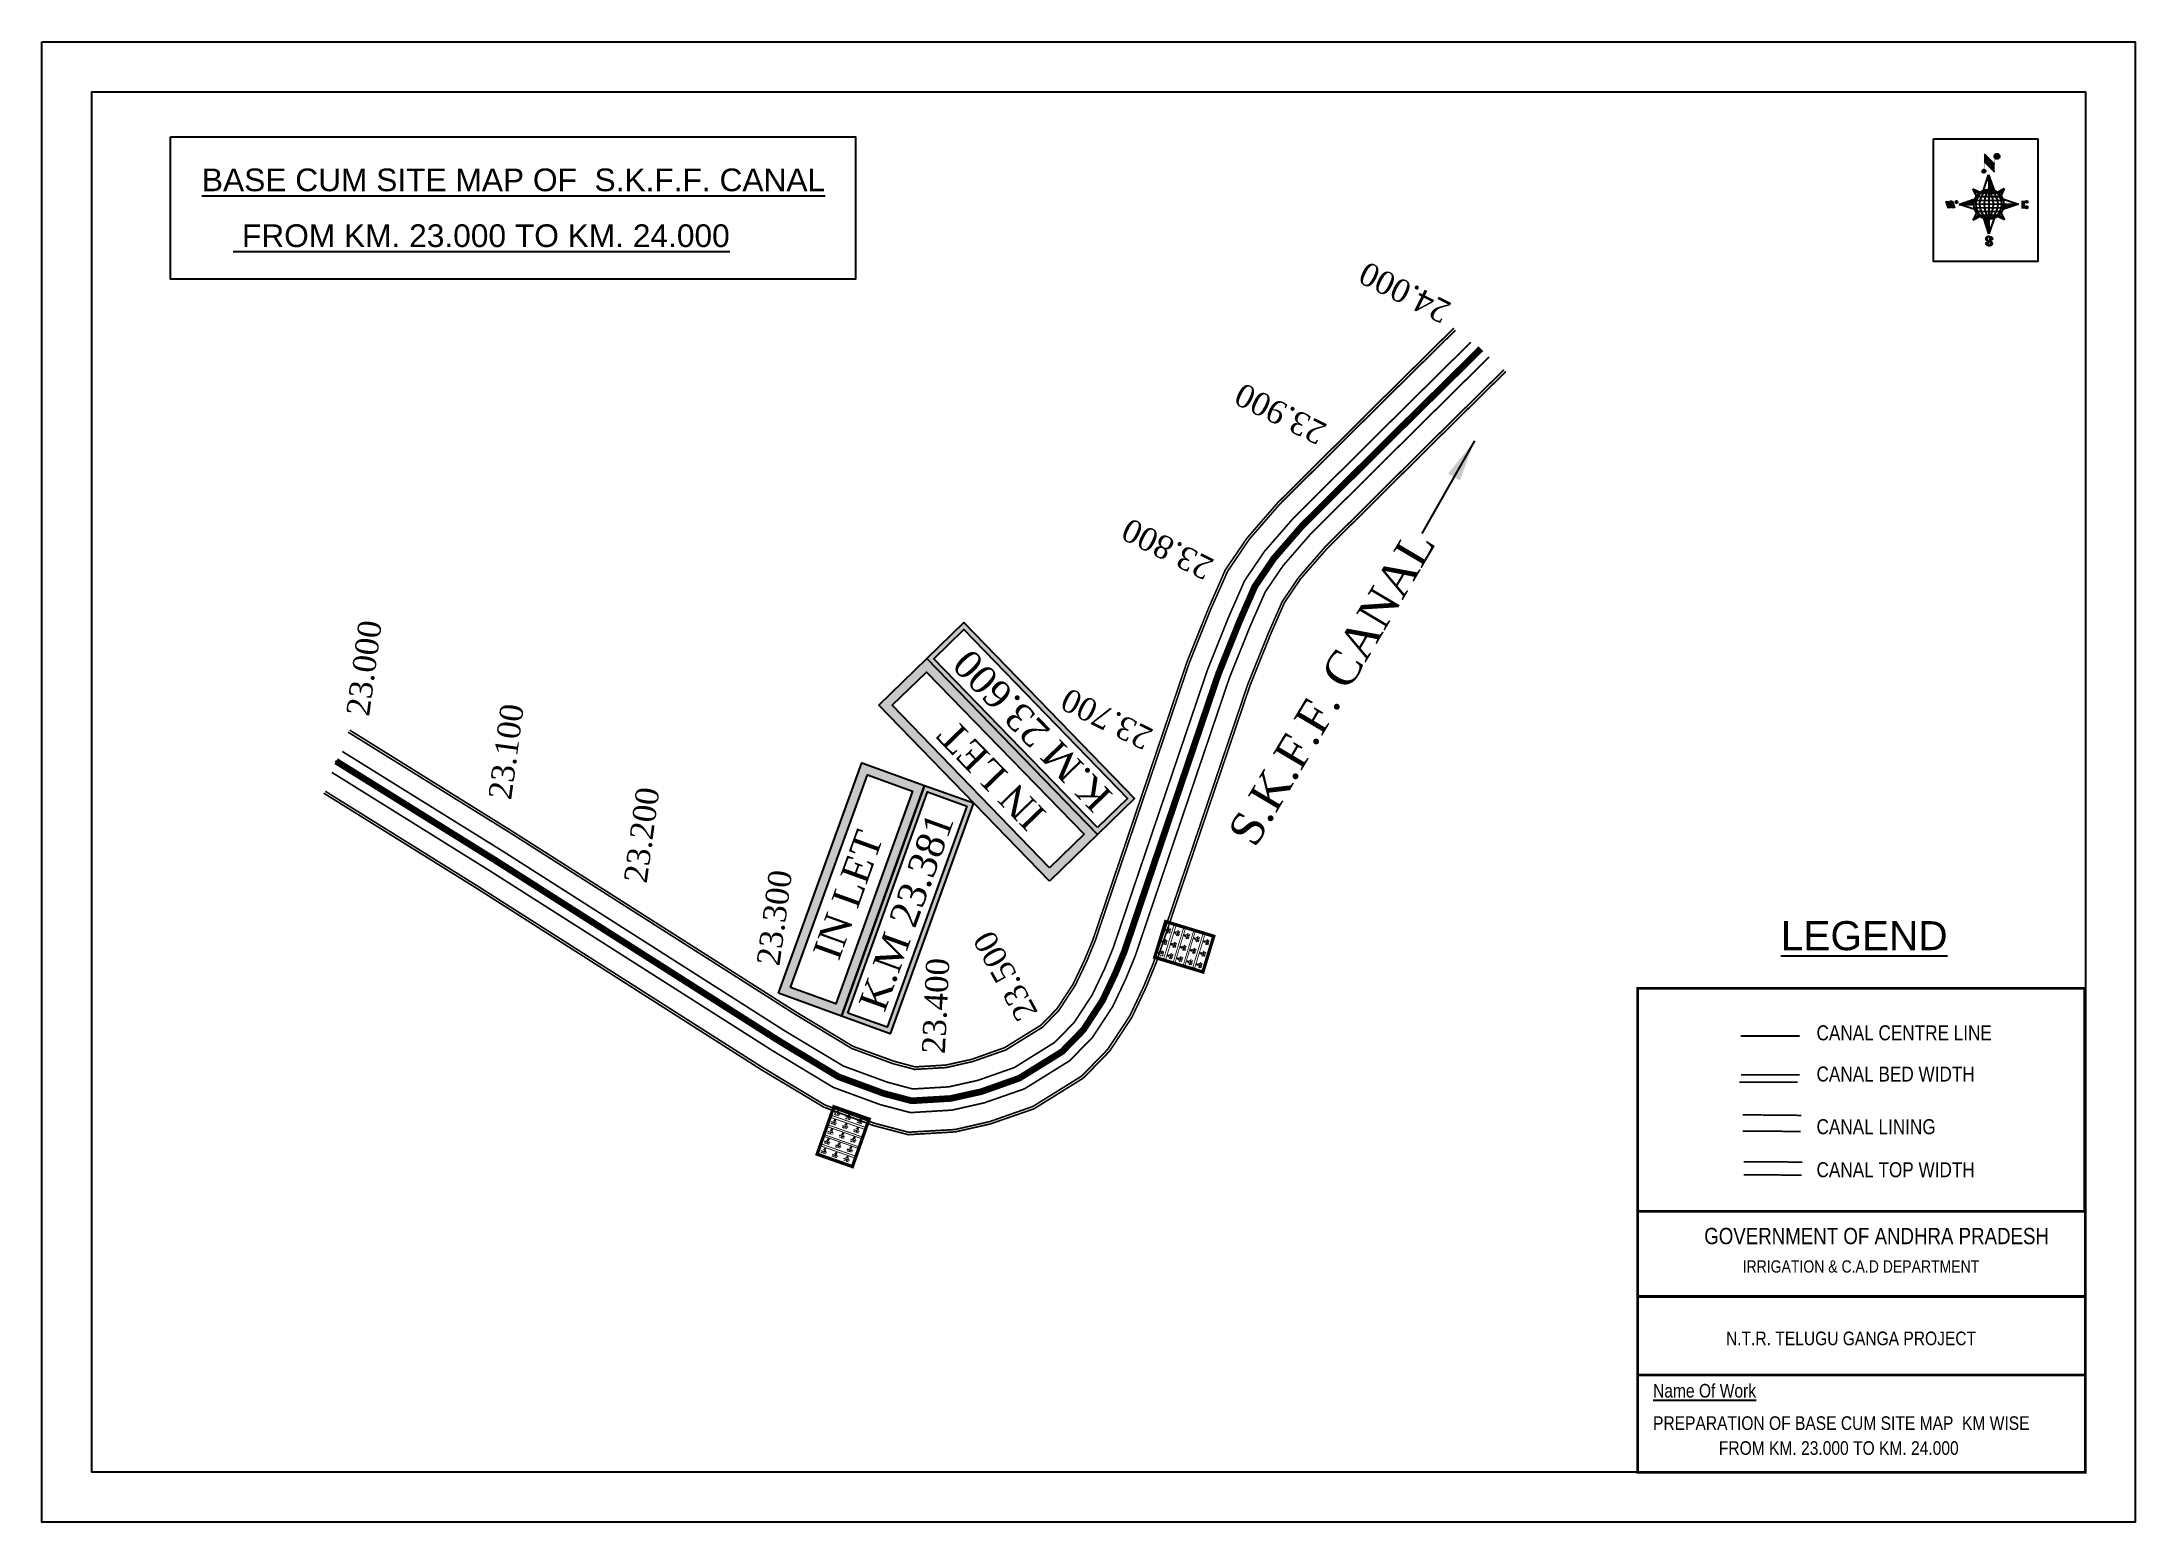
# Model space of a CAD drawing. Header units: inches. Extents: x 14 to 1274, y 10 to 901.
import ezdxf
from ezdxf.enums import TextEntityAlignment as Align

# ---------------------------------------------------------------- set-up
doc = ezdxf.new("R2010")
doc.units = ezdxf.units.IN
doc.header["$MEASUREMENT"] = 0
for name, color, linetype in [('AQUADUCT', 1, 'Continuous'), ('bed with', 5, 'Continuous'), ('BLOCK', 7, 'Continuous'), ('bord', 1, 'Continuous'), ('C LINE COO', 6, 'Continuous'), ('cahnige', 7, 'Continuous'), ('FRAME 025', 7, 'Continuous'), ('lining', 4, 'Continuous'), ('TABLE', 7, 'Continuous'), ('TEXT', 7, 'Continuous'), ('TITLEBLOCK', 7, 'Continuous'), ('top of bund', 1, 'Continuous'), ('V', 6, 'Continuous'), ('ZSTU', 7, 'Continuous')]:
    doc.layers.add(name, color=color, linetype=linetype)
doc.styles.add('5mm', font='times.ttf', dxfattribs={"height": 3})
doc.styles.add('A', font='arial.ttf')
doc.styles.add('ARIALN', font='ARIALN.TTF')
doc.styles.get("Standard").update_dxf_attribs({"font": 'arial.ttf'})
doc.dimstyles.get("Standard").update_dxf_attribs({"dimtxt": 0.18, "dimasz": 0.18, "dimexe": 0.18, "dimexo": 0.0625, "dimgap": 0.09, "dimtad": 0, "dimtih": 1, "dimtoh": 1, "dimdec": 4, "dimzin": 0, "dimdsep": 46, "dimtxsty": 'Standard', "dimcen": 0.09, "dimadec": 0, "dimazin": 0, "dimtfac": 1, "dimtdec": 4, "dimtofl": 0, "dimtmove": 0, "dimatfit": 3, "dimfxl": 1, "dimtolj": 1, "dimtzin": 0, "dimarcsym": 0})
pattern_1 = [(267.297113149, (-8720374.938, 50637915.138), (10.5367255337, -0.497431438), [])]
pattern_2 = [(357.297113149, (-8720374.938, 50637915.138), (0.497431438, 10.5367255337), [])]

# ---------------------------------------------------------------- blocks, each defined once
blk = doc.blocks.new('IN')
at = {"layer": 'ZSTU'}
for points in [[(319839.5, 1602417.4), (319839.6, 1602417.3), (319839.5, 1602417.1), (319839.3, 1602417.3)], [(319839.5, 1602411.6), (319839.6, 1602411.5), (319839.5, 1602411.3), (319839.3, 1602411.5)], [(319839.5, 1602405.5), (319839.6, 1602405.4), (319839.5, 1602405.2), (319839.3, 1602405.4)], [(319846.6, 1602417.4), (319846.8, 1602417.3), (319846.6, 1602417.1), (319846.4, 1602417.3)], [(319846.6, 1602411.6), (319846.8, 1602411.5), (319846.6, 1602411.3), (319846.4, 1602411.5)], [(319846.6, 1602405.5), (319846.8, 1602405.4), (319846.6, 1602405.2), (319846.4, 1602405.4)], [(319853.9, 1602417.4), (319854.1, 1602417.3), (319853.9, 1602417.1), (319853.7, 1602417.3)], [(319853.9, 1602411.6), (319854.1, 1602411.5), (319853.9, 1602411.3), (319853.7, 1602411.5)], [(319853.9, 1602405.5), (319854.1, 1602405.4), (319853.9, 1602405.2), (319853.7, 1602405.4)], [(319839.5, 1602399.3), (319839.6, 1602399.1), (319839.5, 1602398.9), (319839.3, 1602399.1)], [(319839.5, 1602393.2), (319839.6, 1602393), (319839.5, 1602392.8), (319839.3, 1602393)], [(319846.6, 1602399.3), (319846.8, 1602399.1), (319846.6, 1602398.9), (319846.4, 1602399.1)], [(319846.6, 1602393.2), (319846.8, 1602393), (319846.6, 1602392.8), (319846.4, 1602393)], [(319853.9, 1602399.3), (319854.1, 1602399.1), (319853.9, 1602398.9), (319853.7, 1602399.1)], [(319853.9, 1602393.2), (319854.1, 1602393), (319853.9, 1602392.8), (319853.7, 1602393)]]:
    blk.add_hatch(color=4, dxfattribs=at).paths.add_polyline_path(points)
at = {"layer": 'ZSTU', "color": 9, "const_width": 2}
blk.add_lwpolyline([(319836.1, 1602418.7), (319858.6, 1602418.7), (319858.6, 1602388.4), (319836.1, 1602388.4)], close=True, dxfattribs=at)
at = {"layer": 'ZSTU', "color": 8, "const_width": 0.5}
for points in [[(319836.1, 1602413.3), (319858.6, 1602413.3)], [(319836.1, 1602412), (319858.6, 1602412)], [(319836.1, 1602407.2), (319858.6, 1602407.2)], [(319836.1, 1602406.1), (319858.6, 1602406.1)], [(319836.1, 1602400.9), (319858.6, 1602400.9)], [(319836.1, 1602399.9), (319858.6, 1602399.9)], [(319836.1, 1602395), (319858.6, 1602395)], [(319836.1, 1602393.8), (319858.6, 1602393.8)]]:
    blk.add_lwpolyline(points, dxfattribs=at)
at = {"layer": 'ZSTU', "color": 4, "const_width": 0.5}
for points in [[(319839.5, 1602417.1), (319838.5, 1602416.1)], [(319839.5, 1602411.3), (319838.5, 1602410.3)], [(319839.5, 1602405.2), (319838.5, 1602404.2)], [(319839.5, 1602417.1), (319840.5, 1602416.1)], [(319839.5, 1602414.2), (319839.5, 1602416.7)], [(319839.5, 1602411.3), (319840.5, 1602410.3)], [(319839.5, 1602408.4), (319839.5, 1602410.9)], [(319839.5, 1602405.2), (319840.5, 1602404.2)], [(319839.5, 1602402.3), (319839.5, 1602404.9)], [(319846.6, 1602417.1), (319845.6, 1602416.1)], [(319846.6, 1602411.3), (319845.6, 1602410.3)], [(319846.6, 1602405.2), (319845.6, 1602404.2)], [(319846.6, 1602417.1), (319847.7, 1602416.1)], [(319846.6, 1602411.3), (319847.7, 1602410.3)], [(319846.6, 1602405.2), (319847.7, 1602404.2)], [(319846.6, 1602414.2), (319846.6, 1602416.7)], [(319846.6, 1602408.4), (319846.6, 1602410.9)], [(319846.6, 1602402.3), (319846.6, 1602404.9)], [(319853.9, 1602417.1), (319852.9, 1602416.1)], [(319853.9, 1602411.3), (319852.9, 1602410.3)], [(319853.9, 1602405.2), (319852.9, 1602404.2)], [(319853.9, 1602417.1), (319855, 1602416.1)], [(319853.9, 1602414.2), (319853.9, 1602416.7)], [(319853.9, 1602411.3), (319855, 1602410.3)], [(319853.9, 1602408.4), (319853.9, 1602410.9)], [(319853.9, 1602405.2), (319855, 1602404.2)], [(319853.9, 1602402.3), (319853.9, 1602404.9)], [(319839.5, 1602398.9), (319838.5, 1602397.9)], [(319839.5, 1602392.8), (319838.5, 1602391.9)], [(319839.5, 1602398.9), (319840.5, 1602397.9)], [(319839.5, 1602396.1), (319839.5, 1602398.6)], [(319839.5, 1602392.8), (319840.5, 1602391.8)], [(319839.5, 1602390), (319839.5, 1602392.5)], [(319846.6, 1602398.9), (319845.6, 1602397.9)], [(319846.6, 1602392.8), (319845.6, 1602391.9)], [(319846.6, 1602398.9), (319847.7, 1602397.9)], [(319846.6, 1602392.8), (319847.7, 1602391.8)], [(319846.6, 1602396.1), (319846.6, 1602398.6)], [(319846.6, 1602390), (319846.6, 1602392.5)], [(319853.9, 1602398.9), (319852.9, 1602397.9)], [(319853.9, 1602392.8), (319852.9, 1602391.9)], [(319853.9, 1602398.9), (319855, 1602397.9)], [(319853.9, 1602396.1), (319853.9, 1602398.6)], [(319853.9, 1602392.8), (319855, 1602391.8)], [(319853.9, 1602390), (319853.9, 1602392.5)]]:
    blk.add_lwpolyline(points, dxfattribs=at)
at = {"layer": 'ZSTU', "color": 4}
for points in [[(319838.2, 1602415.2), (319838.2, 1602415.8)], [(319838.2, 1602409.4), (319838.2, 1602410)], [(319838.5, 1602414.2), (319838.5, 1602414.8)], [(319838.5, 1602408.4), (319838.5, 1602409)], [(319838.7, 1602409.4), (319838.7, 1602410)], [(319839.5, 1602417.4), (319839.6, 1602417.3), (319839.5, 1602417.1), (319839.3, 1602417.3), (319839.5, 1602417.4)], [(319839.5, 1602411.6), (319839.6, 1602411.5), (319839.5, 1602411.3), (319839.3, 1602411.5), (319839.5, 1602411.6)], [(319839.5, 1602405.5), (319839.6, 1602405.4), (319839.5, 1602405.2), (319839.3, 1602405.4), (319839.5, 1602405.5)], [(319840, 1602415.2), (319840, 1602415.8)], [(319840, 1602409.4), (319840, 1602410)], [(319840.4, 1602414.3), (319840.4, 1602414.9)], [(319840.4, 1602408.5), (319840.4, 1602409.1)], [(319840.7, 1602415.3), (319840.7, 1602415.9)], [(319840.7, 1602409.5), (319840.7, 1602410.1)], [(319845.4, 1602415.2), (319845.4, 1602415.8)], [(319845.4, 1602409.4), (319845.4, 1602410)], [(319845.6, 1602414.2), (319845.6, 1602414.8)], [(319845.6, 1602408.4), (319845.6, 1602409)], [(319845.8, 1602415.2), (319845.8, 1602415.7)], [(319845.8, 1602409.4), (319845.8, 1602410)], [(319846.6, 1602417.4), (319846.8, 1602417.3), (319846.6, 1602417.1), (319846.4, 1602417.3), (319846.6, 1602417.4)], [(319846.6, 1602411.6), (319846.8, 1602411.5), (319846.6, 1602411.3), (319846.4, 1602411.5), (319846.6, 1602411.6)], [(319846.6, 1602405.5), (319846.8, 1602405.4), (319846.6, 1602405.2), (319846.4, 1602405.4), (319846.6, 1602405.5)], [(319847.1, 1602415.2), (319847.1, 1602415.8)], [(319847.1, 1602409.4), (319847.1, 1602410)], [(319847.5, 1602414.3), (319847.5, 1602414.9)], [(319847.5, 1602408.5), (319847.5, 1602409.1)], [(319847.8, 1602415.3), (319847.8, 1602415.9)], [(319847.8, 1602409.5), (319847.8, 1602410.1)], [(319852.6, 1602415.2), (319852.6, 1602415.8)], [(319852.6, 1602409.4), (319852.6, 1602410)], [(319852.9, 1602414.2), (319852.9, 1602414.8)], [(319852.9, 1602408.4), (319852.9, 1602409)], [(319853.1, 1602415.2), (319853.1, 1602415.7)], [(319853.1, 1602409.4), (319853.1, 1602410)], [(319853.9, 1602417.4), (319854.1, 1602417.3), (319853.9, 1602417.1), (319853.7, 1602417.3), (319853.9, 1602417.4)], [(319853.9, 1602411.6), (319854.1, 1602411.5), (319853.9, 1602411.3), (319853.7, 1602411.5), (319853.9, 1602411.6)], [(319853.9, 1602405.5), (319854.1, 1602405.4), (319853.9, 1602405.2), (319853.7, 1602405.4), (319853.9, 1602405.5)], [(319854.4, 1602415.2), (319854.4, 1602415.8)], [(319854.4, 1602409.4), (319854.4, 1602410)], [(319854.8, 1602414.3), (319854.8, 1602414.9)], [(319854.8, 1602408.5), (319854.8, 1602409.1)], [(319855.1, 1602415.3), (319855.1, 1602415.9)], [(319855.1, 1602409.5), (319855.1, 1602410.1)], [(319838.2, 1602403.3), (319838.2, 1602403.9)], [(319838.2, 1602397), (319838.2, 1602397.6)], [(319838.5, 1602402.3), (319838.5, 1602402.9)], [(319838.5, 1602396.1), (319838.5, 1602396.7)], [(319838.7, 1602403.3), (319838.7, 1602403.9)], [(319838.7, 1602397), (319838.7, 1602397.6)], [(319839.5, 1602399.3), (319839.6, 1602399.1), (319839.5, 1602398.9), (319839.3, 1602399.1), (319839.5, 1602399.3)], [(319839.5, 1602393.2), (319839.6, 1602393), (319839.5, 1602392.8), (319839.3, 1602393), (319839.5, 1602393.2)], [(319840, 1602403.3), (319840, 1602403.9)], [(319840, 1602397), (319840, 1602397.6)], [(319840.4, 1602402.4), (319840.4, 1602403)], [(319840.4, 1602396.2), (319840.4, 1602396.7)], [(319840.7, 1602403.4), (319840.7, 1602404)], [(319840.7, 1602397.1), (319840.7, 1602397.7)], [(319845.4, 1602403.3), (319845.4, 1602403.9)], [(319845.4, 1602397), (319845.4, 1602397.6)], [(319845.6, 1602402.3), (319845.6, 1602402.9)], [(319845.6, 1602396.1), (319845.6, 1602396.7)], [(319845.8, 1602403.3), (319845.8, 1602403.9)], [(319845.8, 1602397), (319845.8, 1602397.6)], [(319846.6, 1602399.3), (319846.8, 1602399.1), (319846.6, 1602398.9), (319846.4, 1602399.1), (319846.6, 1602399.3)], [(319846.6, 1602393.2), (319846.8, 1602393), (319846.6, 1602392.8), (319846.4, 1602393), (319846.6, 1602393.2)], [(319847.1, 1602403.3), (319847.1, 1602403.9)], [(319847.1, 1602397), (319847.1, 1602397.6)], [(319847.5, 1602402.4), (319847.5, 1602403)], [(319847.5, 1602396.2), (319847.5, 1602396.7)], [(319847.8, 1602403.4), (319847.8, 1602404)], [(319847.8, 1602397.1), (319847.8, 1602397.7)], [(319852.6, 1602403.3), (319852.6, 1602403.9)], [(319852.6, 1602397), (319852.6, 1602397.6)], [(319852.9, 1602402.3), (319852.9, 1602402.9)], [(319852.9, 1602396.1), (319852.9, 1602396.7)], [(319853.1, 1602403.3), (319853.1, 1602403.9)], [(319853.1, 1602397), (319853.1, 1602397.6)], [(319853.9, 1602399.3), (319854.1, 1602399.1), (319853.9, 1602398.9), (319853.7, 1602399.1), (319853.9, 1602399.3)], [(319853.9, 1602393.2), (319854.1, 1602393), (319853.9, 1602392.8), (319853.7, 1602393), (319853.9, 1602393.2)], [(319854.4, 1602403.3), (319854.4, 1602403.9)], [(319854.4, 1602397), (319854.4, 1602397.6)], [(319854.8, 1602402.4), (319854.8, 1602403)], [(319854.8, 1602396.2), (319854.8, 1602396.7)], [(319855.1, 1602403.4), (319855.1, 1602404)], [(319855.1, 1602397.1), (319855.1, 1602397.7)], [(319838.2, 1602391), (319838.2, 1602391.6)], [(319838.5, 1602390), (319838.5, 1602390.6)], [(319838.7, 1602390.9), (319838.7, 1602391.5)], [(319840, 1602391), (319840, 1602391.6)], [(319840.4, 1602390.1), (319840.4, 1602390.7)], [(319840.7, 1602391.1), (319840.7, 1602391.7)], [(319845.4, 1602391), (319845.4, 1602391.6)], [(319845.6, 1602390), (319845.6, 1602390.6)], [(319845.8, 1602390.9), (319845.8, 1602391.5)], [(319847.1, 1602391), (319847.1, 1602391.6)], [(319847.5, 1602390.1), (319847.5, 1602390.7)], [(319847.8, 1602391.1), (319847.8, 1602391.7)], [(319852.6, 1602391), (319852.6, 1602391.6)], [(319852.9, 1602390), (319852.9, 1602390.6)], [(319853.1, 1602390.9), (319853.1, 1602391.5)], [(319854.4, 1602391), (319854.4, 1602391.6)], [(319854.8, 1602390.1), (319854.8, 1602390.7)], [(319855.1, 1602391.1), (319855.1, 1602391.7)]]:
    blk.add_lwpolyline(points, dxfattribs=at)
blk = doc.blocks.new('*X4')
at = {"color": 0, "linetype": 'Continuous'}
for p, q in [((6321.6, 240.5), (6322.3, 241.2)), ((6321.6, 240.3), (6322.3, 241)), ((6321.6, 240.1), (6322.3, 240.8)), ((6321.6, 239.9), (6322.4, 240.7)), ((6321.6, 239.8), (6322.4, 240.6)), ((6321.6, 239.6), (6322.5, 240.5)), ((6321.6, 239.4), (6322.5, 240.3)), ((6321.6, 239.2), (6322.6, 240.2)), ((6321.7, 239.1), (6322.6, 240.1)), ((6321.8, 240.8), (6322.4, 241.4)), ((6321.8, 239), (6322.7, 240)), ((6321.8, 239), (6322.8, 239.9)), ((6321.9, 238.9), (6322.9, 239.8)), ((6322, 238.8), (6323, 239.7)), ((6322.1, 241.3), (6322.4, 241.6)), ((6322.1, 238.7), (6323.1, 239.6)), ((6322.2, 238.6), (6323.1, 239.6)), ((6322.3, 238.5), (6323.2, 239.5)), ((6322.4, 238.5), (6323.3, 239.4)), ((6322.5, 238.4), (6323.4, 239.3)), ((6322.7, 238.4), (6323.6, 239.3)), ((6322.8, 238.3), (6323.7, 239.2)), ((6322.9, 238.3), (6323.8, 239.1)), ((6323.1, 238.2), (6323.9, 239.1)), ((6323.2, 238.2), (6324, 239)), ((6323.3, 238.2), (6324.2, 239)), ((6323.5, 238.1), (6324.3, 238.9)), ((6323.7, 238.1), (6324.4, 238.9)), ((6323.8, 238.1), (6324.6, 238.8)), ((6324.1, 238.2), (6324.7, 238.8)), ((6324.3, 238.3), (6324.9, 238.8)), ((6324.6, 238.3), (6325.1, 238.8)), ((6324.8, 238.4), (6325.2, 238.8)), ((6325.1, 238.5), (6325.4, 238.8)), ((6325.4, 238.6), (6325.6, 238.8))]:
    blk.add_line(p, q, dxfattribs=at)
blk = doc.blocks.new('*X3')
at = {"color": 0, "linetype": 'Continuous'}
for p, q in [((6324.4, 240.3), (6324.5, 240.4)), ((6324.6, 240.3), (6324.8, 240.5)), ((6324.7, 240.2), (6325, 240.5)), ((6324.8, 240.2), (6325.2, 240.6)), ((6325, 240.1), (6325.5, 240.6)), ((6325.1, 240.1), (6325.6, 240.6)), ((6325.2, 240), (6325.8, 240.6)), ((6325.3, 240), (6326, 240.6)), ((6325.4, 239.9), (6326.1, 240.6)), ((6325.5, 239.8), (6326.2, 240.5)), ((6325.6, 239.8), (6326.3, 240.5)), ((6325.7, 239.7), (6326.5, 240.4)), ((6325.9, 239.6), (6326.6, 240.3)), ((6326, 239.5), (6326.7, 240.3)), ((6326, 239.4), (6326.8, 240.2)), ((6326.1, 239.3), (6327, 240.2)), ((6326.2, 239.3), (6327.1, 240.1)), ((6326.3, 239.2), (6327.1, 240)), ((6326.4, 239.1), (6327.2, 239.9)), ((6326.5, 239), (6327.3, 239.8)), ((6326.5, 238.9), (6327.4, 239.7)), ((6326.6, 238.8), (6327.5, 239.6)), ((6326.7, 238.7), (6327.5, 239.5)), ((6326.8, 238.6), (6327.6, 239.4)), ((6326.8, 238.5), (6327.7, 239.3)), ((6326.8, 236.5), (6327.4, 237)), ((6326.9, 238.3), (6327.8, 239.2)), ((6326.9, 238.2), (6327.9, 239.1)), ((6326.9, 236.8), (6327.6, 237.4)), ((6327, 238.1), (6327.8, 239)), ((6327, 237.9), (6327.8, 238.8)), ((6327, 237.8), (6327.8, 238.6)), ((6327, 237.6), (6327.8, 238.4)), ((6327, 237.4), (6327.8, 238.2)), ((6327, 237.3), (6327.8, 238)), ((6327, 237.1), (6327.8, 237.9))]:
    blk.add_line(p, q, dxfattribs=at)
blk = doc.blocks.new('H')
at = {"layer": 'bord', "extrusion": (0.000427885, 0.004792, 0.999988)}
h = blk.add_hatch(dxfattribs=at)
h.set_pattern_fill('LINE', color=8, scale=84.387686, angle=-2.7029, style=0)
h.set_pattern_definition(pattern_2)
h.paths.add_polyline_path([(-492, 786, -0.090992), (-448, 775), (-486, 912)])
h = blk.add_hatch(dxfattribs=at)
h.set_pattern_fill('LINE', color=8, scale=84.387686, angle=-92.7029, style=0)
h.set_pattern_definition(pattern_1)
h.paths.add_polyline_path([(-625, 665, -0.090992), (-615, 710), (-751, 671)])
h = blk.add_hatch(dxfattribs=at)
h.set_pattern_fill('LINE', color=8, scale=84.387686, angle=-92.7029, style=0)
h.set_pattern_definition(pattern_1)
h.paths.add_polyline_path([(-246, 647), (-372, 653, -0.090992), (-382, 609)])
h = blk.add_hatch(dxfattribs=at)
h.set_pattern_fill('LINE', color=8, scale=84.387686, angle=-2.7029, style=0)
h.set_pattern_definition(pattern_2)
h.paths.add_polyline_path([(-504, 533, -0.090992), (-549, 543), (-510, 406)])
for p, q in [((-516, 1087, -1217), (-432, 994, -1217)), ((-538, 774, -1216), (-487, 906, -1216)), ((-519, 1020, -1217), (-435, 927, -1216)), ((-487, 906, -1216), (-493, 780, -1216)), ((-487, 906, -1216), (-448, 769, -1216)), ((-627, 794, -1216), (-567, 760, -1216)), ((-627, 794, -1216), (-584, 747, -1215)), ((-599, 731, -1215), (-627, 794, -1216)), ((-421, 753, -1216), (-359, 781, -1216)), ((-359, 781, -1216), (-405, 739, -1216)), ((-359, 781, -1216), (-392, 721, -1215)), ((-865, 701, -1215), (-847, 638, -1215)), ((-847, 700, -1215), (-829, 637, -1215)), ((-829, 699, -1215), (-811, 636, -1215)), ((-829, 699, -1215), (-811, 698, -1215)), ((-811, 698, -1215), (-794, 635, -1215)), ((-752, 665, -1215), (-615, 704, -1215)), ((-752, 665, -1215), (-625, 659, -1215)), ((-619, 614, -1215), (-752, 665, -1215)), ((-639, 526, -1214), (-606, 585, -1215)), ((-639, 526, -1214), (-593, 568, -1215)), ((-577, 553, -1215), (-639, 526, -1214)), ((-371, 513, -1214), (-431, 546, -1215)), ((-371, 513, -1214), (-414, 560, -1215)), ((-399, 576, -1215), (-371, 513, -1214)), ((-246, 641, -1215), (-383, 603, -1215)), ((-379, 693, -1215), (-246, 641, -1215)), ((-373, 647, -1215), (-246, 641, -1215)), ((-213, 669, -1215), (-217, 601, -1215)), ((-197, 600, -1215), (-194, 668, -1215)), ((-511, 400, -1214), (-549, 537, -1214)), ((-460, 533, -1215), (-511, 400, -1214)), ((-505, 527, -1214), (-511, 400, -1214))]:
    blk.add_line(p, q, dxfattribs=at)
at = {"layer": 'bord', "color": 8, "linetype": 'ByBlock', "extrusion": (0.000427885, 0.004792, 0.999988)}
for p, q in [((-386, 711, -1215), (-605, 722, -1215)), ((-411, 744, -1216), (-578, 752, -1216)), ((-493, 780, -1216), (-505, 527, -1214)), ((-373, 647, -1215), (-625, 659, -1215)), ((-378, 616, -1215), (-623, 628, -1215)), ((-375, 679, -1215), (-620, 691, -1215)), ((-392, 585, -1215), (-611, 595, -1215)), ((-420, 555, -1215), (-587, 562, -1215))]:
    blk.add_line(p, q, dxfattribs=at)
at = {"layer": 'bord', "extrusion": (0.000427885, 0.004792, 0.999988), "elevation": -1212}
for points, const_width in [([(-522, 960), (-516, 1093)], 1.61), ([(-434, 933), (-428, 1066)], 1.61), ([(-870, 707), (-846, 706)], 0.642), ([(-829, 643), (-855, 644)], 0.642), ([(-829, 643), (-821, 678)], 0.642), ([(-811, 642), (-784, 641)], 0.642), ([(-793, 641), (-782, 694)], 0.642), ([(-177, 605), (-226, 607)], 0.706), ([(-223, 676), (-174, 673)], 0.706), ([(-195, 645), (-185, 644)], 0.706)]:
    blk.add_lwpolyline(points, dxfattribs=dict(at, const_width=const_width))
for points, const_width in [([(-414, 1073, 1), (-398, 1058, 1)], 22.3), ([(-530, 950, 1), (-520, 939, 1)], 14.8), ([(-776, 697, 1), (-769, 690, 1)], 8.9), ([(-180, 618, 1), (-173, 611, 1)], 9.79), ([(-178, 667, 1), (-171, 660, 1)], 9.79), ([(-490, 362, 1), (-498, 369, 1)], 11.1), ([(-525, 322, 1), (-533, 329, 1)], 11.1)]:
    blk.add_lwpolyline(points, format="xyb", close=True, dxfattribs=dict(at, const_width=const_width))
for points in [[(-537, 317), (-531, 310), (-520, 307), (-505, 307), (-494, 310), (-486, 318), (-487, 326), (-491, 333), (-494, 336), (-503, 341), (-522, 347), (-530, 352), (-534, 355), (-537, 363), (-537, 373), (-530, 381), (-520, 384), (-504, 384), (-493, 380), (-487, 373)], [(-522, 348), (-526, 354), (-528, 361), (-528, 371), (-526, 375), (-521, 381), (-515, 384)], [(-505, 307), (-499, 312), (-497, 319), (-497, 327), (-501, 335), (-509, 343)]]:
    blk.add_lwpolyline(points, dxfattribs=at)
at = {"layer": 'bord', "extrusion": (0.000427885, 0.004792, 0.999988)}
for centre, radius in [((-406, 1065, -1212), 22.3), ((-525, 944, -1212), 14.8), ((-498, 659, -1212), 127), ((-773, 694, -1212), 8.9), ((-177, 615, -1212), 9.79), ((-174, 663, -1212), 9.79), ((-494, 365, -1212), 11.1), ((-529, 325, -1212), 11.1)]:
    blk.add_circle(centre, radius, dxfattribs=at)
at = {"layer": 'bord', "color": 8, "linetype": 'ByBlock', "extrusion": (0.000427885, 0.004792, 0.999988)}
for centre, radius, start, end in [((-482, 658, -1212), 128, 94.9254, 259.6691), ((-437, 656, -1212), 141, 113.2864, 241.308), ((-316, 651, -1212), 222, 142.5892, 212.0053), ((-560, 662, -1212), 141, 293.2864, 61.308), ((-681, 668, -1212), 222, 322.5892, 32.0053), ((-515, 660, -1212), 128, 274.9254, 79.6691)]:
    blk.add_arc(centre, radius, start, end, dxfattribs=at)
at = {"layer": 'bord', "extrusion": (0.000427885, 0.004792, 0.999988)}
for points in [[(-516, 1093, -1212), (-431, 1000, -1212), (-519, 1026, -1212), (-434, 933, -1212)], [(-864, 707, -1212), (-846, 706, -1212), (-846, 644, -1212), (-829, 643, -1212)], [(-829, 705, -1212), (-811, 704, -1212), (-811, 642, -1212), (-793, 641, -1212)], [(-193, 674, -1212), (-197, 606, -1212), (-213, 675, -1212), (-216, 607, -1212)]]:
    blk.add_solid(points, dxfattribs=at)
at = {"layer": 'bord', "extrusion": (0.000427885, 0.004792, 0.999988), "xscale": 7.977342409717546, "yscale": 7.977342408231451, "zscale": 7.977342408476333, "rotation": 138.0840426661453}
for name, p in [('*X3', (38301, -31929, -1212)), ('*X4', (38314, -31951, -1212))]:
    blk.add_blockref(name, p, dxfattribs=at)
blk = doc.blocks.new('KKKK')
at = {"layer": 'cahnige', "color": 1, "style": '5mm'}
blk.add_text('S.K.F.F. CANAL', height=20, rotation=19.1758, dxfattribs=at).set_placement((317677.4, 1602113.8))
at = {"layer": 'ZSTU', "color": 1}
blk.add_leader([(317936.6, 1602216.4), (317876.5, 1602194.2)], dimstyle='Standard', override={"dimasz": 25, "dimgap": 0.09, "dimtad": 0}, dxfattribs=at)

msp = doc.modelspace()

# ---------------------------------------------------------------- hatches: boundary and pattern name
at = {"layer": 'C LINE COO'}
h = msp.add_hatch(color=200, dxfattribs=at)
h.paths.add_polyline_path([(649.4, 428.5), (550.9, 530.1), (568.9, 547.6), (667.5, 446)], flags=16)
h.paths.add_polyline_path([(649.3, 424.2), (546.6, 530.2), (569, 551.9), (671.7, 446)])
h = msp.add_hatch(color=135, dxfattribs=at)
h.set_gradient(color1=(141, 177, 78), color2=(107, 135, 59), one_color=1, tint=0.38)
h.paths.add_polyline_path([(620.6, 404.3), (525.8, 502.1), (546.5, 522.1), (641.3, 424.4)], flags=16)
h.paths.add_polyline_path([(620.5, 396.2), (517.7, 502.2), (546.6, 530.2), (649.3, 424.2)])
h = msp.add_hatch(color=135, dxfattribs=at)
h.set_gradient(color1=(141, 177, 78), color2=(107, 135, 59), one_color=1, tint=0.38)
h.paths.add_polyline_path([(464.7, 332.1), (510.9, 460.2), (538, 450.4), (491.8, 322.3)], flags=16)
h.paths.add_polyline_path([(457.4, 328.7), (507.5, 467.5), (545.3, 453.8), (495.2, 315)])
h = msp.add_hatch(color=200, dxfattribs=at)
h.paths.add_polyline_path([(499.1, 316.8), (547.1, 450), (570.8, 441.4), (522.8, 308.3)], flags=16)
h.paths.add_polyline_path([(495.2, 315), (545.3, 453.8), (574.7, 443.3), (524.6, 304.4)])

# ---------------------------------------------------------------- linework, layer by layer
at = {"linetype": 'ByBlock'}
for points in [[(14, 901.4), (1274, 901.4), (1274, 10.4), (14, 10.4)], [(1244, 40.4), (44, 40.4), (44, 871.4), (1244, 871.4)]]:
    msp.add_lwpolyline(points, close=True, dxfattribs=at)
at = {"linetype": 'ByBlock', "elevation": -0.1}
msp.add_lwpolyline([(1152.7, 843.1), (1215.4, 843.1), (1215.4, 769.1), (1152.7, 769.1)], close=True, dxfattribs=at)
at = {"layer": 'bed with', "const_width": 1}
for points in [[(874.1, 720.6), (830.2, 677.2), (767.5, 614.9), (749.9, 594.7), (737.9, 577), (728.3, 555.1), (715.6, 523.4), (658.9, 356.2), (653.7, 343.5), (646.2, 327.7), (635.3, 311.1), (623.7, 299.2), (599.3, 284), (577.4, 276.3), (559.9, 272.4), (538.2, 271.1), (522.9, 275.2), (496.5, 284.9), (461.3, 306), (290.2, 415), (194.8, 474.3)], [(885.1, 711.7), (840.1, 667.2), (777.8, 605.3), (761.1, 586.1), (750.3, 570.2), (741.3, 549.7), (728.8, 518.6), (672.1, 351.2), (666.6, 337.8), (658.6, 320.8), (646.4, 302.2), (632.6, 288.1), (605.4, 271.2), (581.3, 262.8), (561.9, 258.4), (536.8, 256.9), (518.6, 261.7), (490.3, 272.1), (453.9, 294.1), (282.7, 403), (188.5, 461.7)], [(1072, 279.6), (1068.9, 279.6), (1036.7, 279.6)], [(1070.9, 275.2), (1068.8, 275.2), (1036, 275.2), (1035.8, 275.2)]]:
    msp.add_lwpolyline(points, dxfattribs=at)
at = {"layer": 'BLOCK', "color": 4}
for p in [(807, 644.3), (191.2, 468.3), (704.9, 469.8), (274.3, 416.6), (357, 364.1), (439.6, 311.5), (624.4, 291.3), (529.4, 266.1)]:
    msp.add_point(p, dxfattribs=at)
at = {"layer": 'C LINE COO', "const_width": 4}
msp.add_lwpolyline([(880.2, 716.7), (835.1, 672.2), (772.6, 610.1), (755.5, 590.4), (744.1, 573.6), (734.8, 552.4), (722.2, 521), (665.5, 353.7), (660.1, 340.6), (652.4, 324.3), (640.9, 306.7), (628.1, 293.6), (602.3, 277.6), (579.4, 269.5), (560.9, 265.4), (537.5, 264), (520.8, 268.4), (493.4, 278.5), (457.6, 300.1), (286.5, 409), (191.1, 468.4)], dxfattribs=at)
at = {"layer": 'C LINE COO', "color": 105}
for points in [[(620.5, 396.2), (517.7, 502.2), (546.6, 530.2), (649.3, 424.2)], [(620.6, 404.3), (525.8, 502.1), (546.5, 522.1), (641.3, 424.4)], [(457.4, 328.7), (507.5, 467.5), (545.3, 453.8), (495.2, 315)], [(464.7, 332.1), (510.9, 460.2), (538, 450.4), (491.8, 322.3)]]:
    msp.add_lwpolyline(points, close=True, dxfattribs=at)
at = {"layer": 'C LINE COO'}
for p in [(671, 369.7), (509.4, 272.6)]:
    msp.add_point(p, dxfattribs=at)
at = {"layer": 'FRAME 025', "lineweight": -3, "const_width": 1.64}
for points in [[(974.5, 331.7), (1243.6, 331.7), (1243.6, 197.4), (974.5, 197.4)], [(974.5, 197.4), (1244, 197.4), (1244, 40.4), (974.5, 40.4)]]:
    msp.add_lwpolyline(points, close=True, dxfattribs=at)
for points in [[(974.5, 146.2), (1244, 146.2)], [(974.5, 99), (1244, 99)], [(974.5, 40.4), (1244, 40.4)]]:
    msp.add_lwpolyline(points, dxfattribs=at)
at = {"layer": 'lining', "const_width": 1}
for points in [[(864.8, 727.8), (821.9, 685.5), (758.9, 622.9), (740.6, 601.8), (727.7, 582.7), (717.5, 559.7), (704.6, 527.5), (648, 360.3), (643, 348.2), (636, 333.5), (626.2, 318.5), (616.3, 308.3), (594.2, 294.6), (574.2, 287.6), (558.3, 284), (539.4, 282.9), (526.4, 286.3), (501.5, 295.5), (467.5, 316), (296.5, 424.9), (198.3, 485.9)], [(894, 704), (848.3, 658.9), (786.3, 597.3), (770.4, 578.9), (760.6, 564.5), (752.1, 545.1), (739.8, 514.5), (683.1, 347.1), (677.3, 333), (668.8, 315.1), (655.5, 294.9), (639.9, 278.9), (610.5, 260.6), (584.6, 251.5), (563.6, 246.7), (535.6, 245.1), (515.1, 250.5), (485.3, 261.5), (447.7, 284.1), (276.5, 393.1), (184.6, 450.3)], [(1037.7, 255.5), (1062.4, 255.4), (1073.1, 255.2)], [(1037.7, 245.8), (1064.5, 245.6), (1072.6, 245.5)]]:
    msp.add_lwpolyline(points, dxfattribs=at)
at = {"layer": 'top of bund', "color": 1, "const_width": 1}
for points in [[(863.9, 729.1), (820.9, 686.6), (757.8, 623.9), (739.4, 602.7), (726.3, 583.5), (716.1, 560.2), (703.2, 528), (646.6, 360.8), (641.6, 348.8), (634.7, 334.2), (625, 319.4), (615.3, 309.5), (593.5, 296), (573.8, 289), (558.1, 285.5), (539.6, 284.4), (526.9, 287.8), (502.2, 296.8), (468.2, 317.3), (297.3, 426.1), (199.3, 487.1)], [(895.2, 703), (849.4, 657.8), (787.4, 596.2), (771.5, 578), (761.9, 563.8), (753.5, 544.6), (741.2, 514), (684.5, 346.6), (678.7, 332.4), (670.1, 314.3), (656.7, 293.9), (640.9, 277.7), (611.2, 259.2), (585, 250.1), (563.8, 245.3), (535.5, 243.6), (514.6, 249.1), (484.6, 260.2), (446.9, 282.8), (275.7, 391.9), (183.6, 449.2)]]:
    msp.add_lwpolyline(points, dxfattribs=at)
at = {"layer": 'top of bund', "const_width": 1}
for points in [[(1038.3, 227.3), (1062.8, 227.2), (1073.7, 227)], [(1073.2, 219.2), (1065.3, 219.3), (1038.4, 219.5)]]:
    msp.add_lwpolyline(points, dxfattribs=at)
at = {"layer": 'V', "color": 6, "const_width": 0.229}
msp.add_lwpolyline([(1071.9, 303.2), (1069.3, 303.2), (1036.7, 303.2)], dxfattribs=at)
at = {"layer": 'V', "color": 6}
msp.add_lwpolyline([(1036.7, 303.2), (1071.9, 303.2)], dxfattribs=at)
at = {"layer": 'ZSTU'}
msp.add_lwpolyline([(91.5, 844.3), (503.8, 844.3), (503.8, 758.5), (91.5, 758.5)], close=True, dxfattribs=at)
at = {"layer": 'ZSTU', "color": 200}
for points in [[(649.3, 424.2), (546.6, 530.2), (569, 551.9), (671.7, 446)], [(649.4, 428.5), (550.9, 530.1), (568.9, 547.6), (667.5, 446)], [(495.2, 315), (545.3, 453.8), (574.7, 443.3), (524.6, 304.4)], [(499.1, 316.8), (547.1, 450), (570.8, 441.4), (522.8, 308.3)]]:
    msp.add_lwpolyline(points, close=True, dxfattribs=at)

# ---------------------------------------------------------------- block references
at = {"layer": 'AQUADUCT', "color": 1, "xscale": 0.0703495379661093, "yscale": 0.07034953800030053, "zscale": 0.07034953795990817, "rotation": 3.078330607406165}
msp.add_blockref('H', (1223.4, 759.6, 85.4), dxfattribs=at)
at = {"layer": 'ZSTU'}
for name, p, rotation in [('KKKK', (790406.6, -1429311.9), 40.12809795612292), ('IN', (1440770, -771784.8), 73.08866191127878), ('IN', (-833462.6, -1404930.9), 340.5993704903298)]:
    msp.add_blockref(name, p, dxfattribs=dict(at, rotation=rotation))

# ---------------------------------------------------------------- texts
at = {"layer": 'cahnige', "style": '5mm'}
for s, rotation, p in [('24.000', 153.4214, (863.1, 743.8)), ('23.900', 153.4214, (788.3, 670.8)), ('23.800', 153.4214, (720.3, 589.4)), ('23.000', 82.3006, (210.9, 495)), ('23.700', 153.4214, (683.7, 487.1)), ('23.100', 82.3006, (296.4, 444.7)), ('23.200', 82.3006, (378, 394.5)), ('23.300', 82.3006, (457.9, 344.7)), ('23.500', 118.7615, (613.8, 317.1)), ('23.400', 87.2501, (557.5, 292))]:
    msp.add_text(s, height=13.88, rotation=rotation, dxfattribs=at).set_placement(p)
at = {"layer": 'TABLE', "extrusion": (0.000201441, 0.004807, 0.999988), "style": 'A'}
msp.add_text('%%ULEGEND', height=17.48, rotation=359.9999, dxfattribs=at).set_placement((1110.9, 363.4, 2), align=Align.MIDDLE)
at = {"layer": 'TEXT', "color": 6}
for s, p in [('%%UBASE CUM SITE MAP OF  S.K.F.F. CANAL', (110.3, 811.5)), ('%%U FROM KM. 23.000 TO KM. 24.000', (129.1, 777.9))]:
    msp.add_text(s, height=13.655, dxfattribs=at).set_placement(p)
at = {"layer": 'TITLEBLOCK', "extrusion": (0.000201441, 0.004807, 0.999988), "style": 'ARIALN'}
for s, height, p in [('CANAL CENTRE LINE', 9.013, (1082.2, 300.4, 1.7)), ('CANAL BED WIDTH', 9.013, (1082.2, 275.6, 1.5)), ('CANAL LINING', 9.013, (1082.2, 243.9, 1.4)), ('CANAL TOP WIDTH', 9.013, (1082.2, 218, 1.3)), ('GOVERNMENT OF ANDHRA PRADESH ', 9.822, (1014.6, 177.7, -0.2)), ('IRRIGATION & C.A.D DEPARTMENT', 7.366, (1037.7, 160.6, -0.2)), ('N.T.R. TELUGU GANGA PROJECT', 8.185, (1027.7, 116.9, -0.2)), ('%%UName Of Work', 8.185, (983.8, 85.4, -0.3)), ('PREPARATION OF BASE CUM SITE MAP  KM WISE', 8.185, (983.8, 65.9, -0.4))]:
    msp.add_text(s, height=height, rotation=359.9999, dxfattribs=at).set_placement(p)
at = {"layer": 'TITLEBLOCK', "style": 'ARIALN'}
msp.add_text(' FROM KM. 23.000 TO KM. 24.000', height=8.185, rotation=359.9999, dxfattribs=at).set_placement((1020.8, 50.9))
at = {"layer": 'ZSTU', "style": '5mm'}
for s, rotation, p in [('K.M 23.600', 134.1146, (659.2, 448.3)), ('IN LET', 134.1146, (619.4, 437.1)), ('K.M 23.381', 70.1599, (521.2, 316.7)), ('IN LET', 70.1599, (493.6, 347.6))]:
    msp.add_text(s, height=16.84, rotation=rotation, dxfattribs=at).set_placement(p)

doc.saveas('drawing.dxf')
